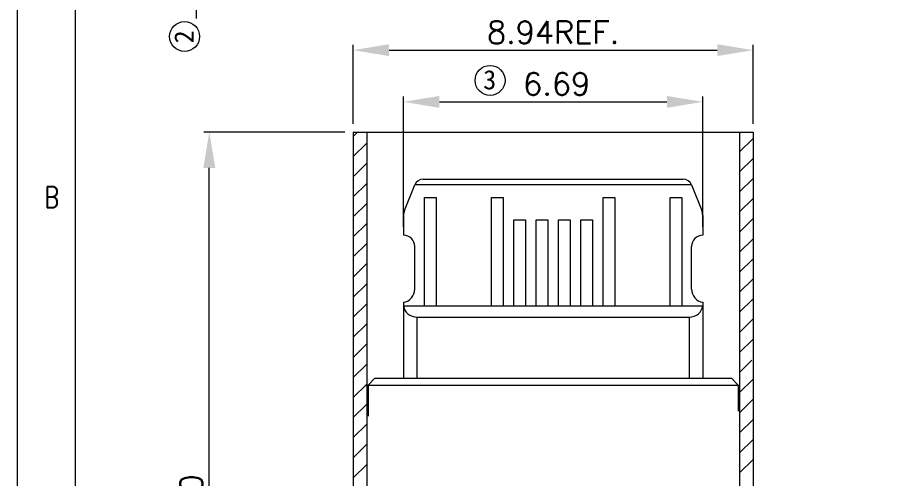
# Model space of a CAD drawing. Extents: x 2510 to 2661, y 709 to 762.
# Drawn here: x 2509.52 to 2528.92, y 736.19 to 746.5 of the extents above; entities that cross this region are included whole.
import ezdxf
from ezdxf.enums import TextEntityAlignment as Align

# ---------------------------------------------------------------- set-up
doc = ezdxf.new("R2010")
doc.units = 0
doc.header["$MEASUREMENT"] = 0
doc.layers.get('0').update_dxf_attribs({"linetype": 'CONTINUOUS', "lineweight": 20})
doc.layers.get('DEFPOINTS').update_dxf_attribs({"linetype": 'CONTINUOUS', "lineweight": 9})
doc.layers.add('DIM', color=3, linetype='CONTINUOUS', lineweight=9)
doc.layers.add('HANBO', color=7, linetype='CONTINUOUS', lineweight=9)
doc.styles.add('ROMANS', font='ROMANS.SHX', dxfattribs={"bigfont": 'gbcbig.shx'})
doc.styles.add('style2', font='')
doc.styles.get('style2').set_extended_font_data('SimSun')
doc.dimstyles.new('汉博电子', dxfattribs={"dimtxt": 0.5, "dimasz": 0.8, "dimexe": 0.12, "dimexo": 0.19, "dimgap": 0.15, "dimtad": 1, "dimzin": 1, "dimdsep": 46, "dimtxsty": 'ROMANS', "dimcen": 2.13, "dimclrd": 3, "dimclre": 3, "dimclrt": 2, "dimazin": 2, "dimtfac": 1, "dimtmove": 0, "dimatfit": 3, "dimfxl": 1, "dimlwd": 13, "dimlwe": 13, "dimarcsym": 0})

# ---------------------------------------------------------------- blocks, each defined once
blk = doc.blocks.new('*D17')
at = {"color": 3, "lineweight": 13, "transparency": 16777216}
for p, q in [((2518.124, 751.722), (2513.398, 751.722)), ((2513.518, 750.922), (2513.518, 749.962)), ((2518.124, 749.162), (2513.398, 749.162)), ((2513.518, 749.162), (2513.518, 746.476))]:
    blk.add_line(p, q, dxfattribs=at)
at = {"color": 3, "transparency": 16777216}
for points in [[(2513.385, 750.922), (2513.652, 750.922), (2513.518, 751.722)], [(2513.385, 749.962), (2513.652, 749.962), (2513.518, 749.162)]]:
    blk.add_solid(points, dxfattribs=at)
at = {"layer": 'DEFPOINTS', "color": 0, "transparency": 16777216}
for p in [(2518.314, 751.722), (2513.518, 749.162), (2518.314, 749.162)]:
    blk.add_point(p, dxfattribs=at)
at = {"color": 2, "transparency": 16777216, "insert": (2513.118, 747.388), "char_height": 0.5, "attachment_point": 5, "rotation": 90, "style": 'ROMANS'}
blk.add_mtext('2.56', dxfattribs=at)
blk = doc.blocks.new('*D11')
at = {"color": 3, "lineweight": 13, "transparency": 16777216}
for p, q in [((2518.159, 741.82), (2518.159, 744.734)), ((2524.849, 741.82), (2524.849, 744.734)), ((2518.959, 744.614), (2524.049, 744.614))]:
    blk.add_line(p, q, dxfattribs=at)
at = {"color": 3, "transparency": 16777216}
for points in [[(2518.959, 744.747), (2518.959, 744.48), (2518.159, 744.614)], [(2524.049, 744.747), (2524.049, 744.48), (2524.849, 744.614)]]:
    blk.add_solid(points, dxfattribs=at)
at = {"layer": 'DEFPOINTS', "color": 0, "transparency": 16777216}
for p in [(2524.849, 744.614), (2518.159, 741.63), (2524.849, 741.63)]:
    blk.add_point(p, dxfattribs=at)
at = {"color": 2, "transparency": 16777216, "insert": (2521.583, 745.014), "char_height": 0.5, "attachment_point": 5, "style": 'ROMANS'}
blk.add_mtext('6.69', dxfattribs=at)
blk = doc.blocks.new('*D12')
at = {"color": 3, "lineweight": 13, "transparency": 16777216}
for p, q in [((2516.844, 743.935), (2513.694, 743.935)), ((2513.814, 727.235), (2513.814, 743.135)), ((2515.314, 726.435), (2513.694, 726.435))]:
    blk.add_line(p, q, dxfattribs=at)
at = {"color": 3, "transparency": 16777216}
for points in [[(2513.68, 743.135), (2513.947, 743.135), (2513.814, 743.935)], [(2513.68, 727.235), (2513.947, 727.235), (2513.814, 726.435)]]:
    blk.add_solid(points, dxfattribs=at)
at = {"layer": 'DEFPOINTS', "color": 0, "transparency": 16777216}
for p in [(2513.814, 743.935), (2517.034, 743.935), (2515.504, 726.435)]:
    blk.add_point(p, dxfattribs=at)
at = {"color": 2, "transparency": 16777216, "insert": (2513.414, 735.321), "char_height": 0.5, "attachment_point": 5, "rotation": 90, "style": 'ROMANS'}
blk.add_mtext('17.50', dxfattribs=at)
blk = doc.blocks.new('*D13')
at = {"color": 3, "lineweight": 13, "transparency": 16777216}
for p, q in [((2517.034, 744.125), (2517.034, 745.891)), ((2525.974, 744.125), (2525.974, 745.891)), ((2517.834, 745.771), (2525.174, 745.771))]:
    blk.add_line(p, q, dxfattribs=at)
at = {"color": 3, "transparency": 16777216}
for points in [[(2517.834, 745.904), (2517.834, 745.638), (2517.034, 745.771)], [(2525.174, 745.904), (2525.174, 745.638), (2525.974, 745.771)]]:
    blk.add_solid(points, dxfattribs=at)
at = {"layer": 'DEFPOINTS', "color": 0, "transparency": 16777216}
for p in [(2525.974, 745.771), (2517.034, 743.935), (2525.974, 743.935)]:
    blk.add_point(p, dxfattribs=at)
at = {"color": 2, "transparency": 16777216, "insert": (2521.504, 746.171), "char_height": 0.5, "attachment_point": 5, "style": 'ROMANS'}
blk.add_mtext('8.94REF.', dxfattribs=at)

msp = doc.modelspace()

# ---------------------------------------------------------------- linework, layer by layer
at = {"color": 7, "linetype": 'Continuous'}
for p, q in [((2517.034, 743.935), (2517.034, 728.535)), ((2517.034, 743.935), (2525.974, 743.935)), ((2517.334, 743.935), (2517.334, 733.633)), ((2525.674, 743.935), (2525.674, 733.759)), ((2525.974, 743.935), (2525.974, 728.535)), ((2518.181, 742.183), (2518.411, 742.76)), ((2518.414, 742.766), (2524.595, 742.766)), ((2518.597, 742.885), (2524.412, 742.885)), ((2521.249, 742.886), (2521.259, 742.886)), ((2521.249, 742.766), (2521.259, 742.766)), ((2524.597, 742.76), (2524.828, 742.183)), ((2518.624, 740.05), (2518.624, 742.472)), ((2518.624, 742.472), (2518.884, 742.472)), ((2518.884, 742.472), (2518.884, 740.05)), ((2520.124, 740.05), (2520.124, 742.472)), ((2520.124, 742.472), (2520.384, 742.472)), ((2520.384, 742.472), (2520.384, 740.05)), ((2522.624, 740.05), (2522.624, 742.472)), ((2522.624, 742.472), (2522.884, 742.472)), ((2522.884, 742.472), (2522.884, 740.05)), ((2524.124, 740.05), (2524.124, 742.472)), ((2524.124, 742.472), (2524.384, 742.472)), ((2524.384, 742.472), (2524.384, 740.05)), ((2518.159, 742.073), (2518.159, 741.63)), ((2520.624, 740.05), (2520.624, 741.972)), ((2520.624, 741.972), (2520.884, 741.972)), ((2520.884, 741.972), (2520.884, 740.05)), ((2521.124, 740.05), (2521.124, 741.972)), ((2521.124, 741.972), (2521.384, 741.972)), ((2521.249, 741.972), (2521.259, 741.972)), ((2521.384, 741.972), (2521.384, 740.05)), ((2521.624, 740.05), (2521.624, 741.972)), ((2521.624, 741.972), (2521.884, 741.972)), ((2521.884, 741.972), (2521.884, 740.05)), ((2522.124, 740.05), (2522.124, 741.972)), ((2522.124, 741.972), (2522.384, 741.972)), ((2522.384, 741.972), (2522.384, 740.05)), ((2524.849, 742.073), (2524.849, 741.63)), ((2518.409, 740.426), (2518.409, 741.38)), ((2524.599, 740.426), (2524.599, 741.38)), ((2521.624, 740.718), (2521.624, 740.729)), ((2518.159, 740.13), (2518.159, 738.43)), ((2518.16, 740.05), (2524.848, 740.05)), ((2522, 740.05), (2522.01, 740.05)), ((2524.849, 740.13), (2524.849, 738.43)), ((2518.459, 739.8), (2518.459, 738.43)), ((2518.459, 739.8), (2524.549, 739.8)), ((2522, 739.8), (2522.01, 739.8)), ((2524.549, 739.8), (2524.549, 738.43)), ((2517.514, 738.43), (2517.364, 738.28)), ((2517.364, 738.28), (2525.644, 738.28)), ((2517.514, 738.43), (2525.494, 738.43)), ((2521.249, 738.43), (2521.259, 738.43)), ((2521.249, 738.28), (2521.259, 738.28)), ((2525.494, 738.43), (2525.644, 738.28))]:
    msp.add_line(p, q, dxfattribs=at)
at = {"color": 2}
for p, q in [((2517.034, 743.839), (2517.131, 743.935)), ((2517.034, 743.39), (2517.334, 743.69)), ((2525.674, 743.498), (2525.974, 743.798)), ((2525.674, 743.049), (2525.974, 743.349)), ((2517.034, 742.94), (2517.334, 743.24)), ((2525.674, 742.6), (2525.974, 742.9)), ((2517.034, 742.491), (2517.334, 742.791)), ((2517.034, 742.042), (2517.334, 742.342)), ((2525.674, 742.151), (2525.974, 742.451)), ((2525.674, 741.702), (2525.974, 742.002)), ((2517.034, 741.593), (2517.334, 741.893)), ((2525.674, 741.253), (2525.974, 741.553)), ((2517.034, 741.144), (2517.334, 741.444)), ((2517.034, 740.695), (2517.334, 740.995)), ((2525.674, 740.804), (2525.974, 741.104)), ((2525.674, 740.355), (2525.974, 740.655)), ((2517.034, 740.246), (2517.334, 740.546)), ((2525.674, 739.906), (2525.974, 740.206)), ((2517.034, 739.797), (2517.334, 740.097)), ((2517.034, 739.348), (2517.334, 739.648)), ((2525.674, 739.457), (2525.974, 739.757)), ((2525.674, 739.008), (2525.974, 739.308)), ((2517.034, 738.899), (2517.334, 739.199)), ((2525.674, 738.559), (2525.951, 738.835)), ((2517.034, 738.45), (2517.334, 738.75)), ((2517.034, 738.001), (2517.334, 738.301)), ((2525.674, 738.11), (2525.974, 738.41)), ((2525.674, 737.661), (2525.974, 737.961)), ((2517.034, 737.552), (2517.334, 737.852)), ((2525.674, 737.212), (2525.974, 737.512)), ((2517.034, 737.103), (2517.334, 737.403)), ((2517.034, 736.654), (2517.334, 736.954)), ((2525.674, 736.763), (2525.974, 737.063)), ((2517.034, 736.205), (2517.334, 736.505)), ((2525.674, 736.314), (2525.974, 736.614))]:
    msp.add_line(p, q, dxfattribs=at)
for p, q in [((2517.364, 738.28), (2517.364, 737.585)), ((2525.644, 738.28), (2525.644, 737.696))]:
    msp.add_line(p, q)
at = {"color": 7, "linetype": 'Continuous'}
for centre, radius, start, end in [((2518.597, 742.685), 0.2, 90, 158.1986), ((2524.412, 742.685), 0.2, 21.8014, 90), ((2518.459, 742.072), 0.3, 158.1986, 180), ((2524.549, 742.072), 0.3, 0, 21.8014), ((2518.159, 741.38), 0.25, 0, 90), ((2524.849, 741.38), 0.25, 90, 180), ((2518.109, 740.426), 0.3, 279.5941, 0), ((2524.899, 740.426), 0.3, 180, 260.4059)]:
    msp.add_arc(centre, radius, start, end, dxfattribs=at)
for centre, start_param, end_param in [((2518.459, 740.073), -3.058163, -1.570796), ((2524.549, 740.073), -1.570796, -0.08343)]:
    msp.add_ellipse(centre, major_axis=(0.3, 0), ratio=0.909091, start_param=start_param, end_param=end_param, dxfattribs=at)
at = {"layer": 'DIM', "ltscale": 2}
for centre in [(2513.262, 746.076), (2520.093, 745.094)]:
    msp.add_circle(centre, 0.335, dxfattribs=at)
at = {"layer": 'HANBO', "linetype": 'Continuous', "lineweight": 0}
for points in [[(2509.521, 762.122), (2583.011, 762.122), (2583.011, 709.973), (2509.521, 709.973)], [(2510.825, 760.818), (2581.707, 760.818), (2581.709, 711.277), (2510.825, 711.277)]]:
    msp.add_lwpolyline(points, close=True, dxfattribs=at)

# ---------------------------------------------------------------- texts
at = {"color": 3, "style": 'style2'}
msp.add_text('2', height=0.43, rotation=90, dxfattribs=at).set_placement((2513.462, 745.922))
msp.add_text('3', height=0.43, dxfattribs=at).set_placement((2519.939, 744.894))
at = {"layer": 'HANBO', "style": 'ROMANS', "width": 0.75}
msp.add_text('B', height=0.479, dxfattribs=at).set_placement((2510.289, 742.24), align=Align.CENTER)

# ---------------------------------------------------------------- dimensions: what is measured, and where the dimension line sits
at = {"color": 2}
for base, p1, p2, picture, middle in [((2513.518, 749.162), (2518.314, 751.722), (2518.314, 749.162), '*D17', (2513.518, 747.388)), ((2513.814, 743.935), (2515.504, 726.435), (2517.034, 743.935), '*D12', (2513.814, 735.321))]:
    dim = msp.add_linear_dim(base=base, p1=p1, p2=p2, angle=90, dimstyle='汉博电子', dxfattribs=at)
    dim.commit()
    dim.dimension.update_dxf_attribs({"geometry": picture, "text_midpoint": middle, "dimtype": 160})
dim = msp.add_linear_dim(base=(2525.974, 745.771), p1=(2517.034, 743.935), p2=(2525.974, 743.935), text='<>REF.', dimstyle='汉博电子', dxfattribs=at)
dim.commit()
dim.dimension.update_dxf_attribs({"geometry": '*D13', "text_midpoint": (2521.504, 745.771), "dimtype": 160})
dim = msp.add_linear_dim(base=(2524.849, 744.614), p1=(2518.159, 741.63), p2=(2524.849, 741.63), dimstyle='汉博电子', dxfattribs=at)
dim.commit()
dim.dimension.update_dxf_attribs({"geometry": '*D11', "text_midpoint": (2521.583, 744.614), "dimtype": 160})

doc.saveas('drawing.dxf')
